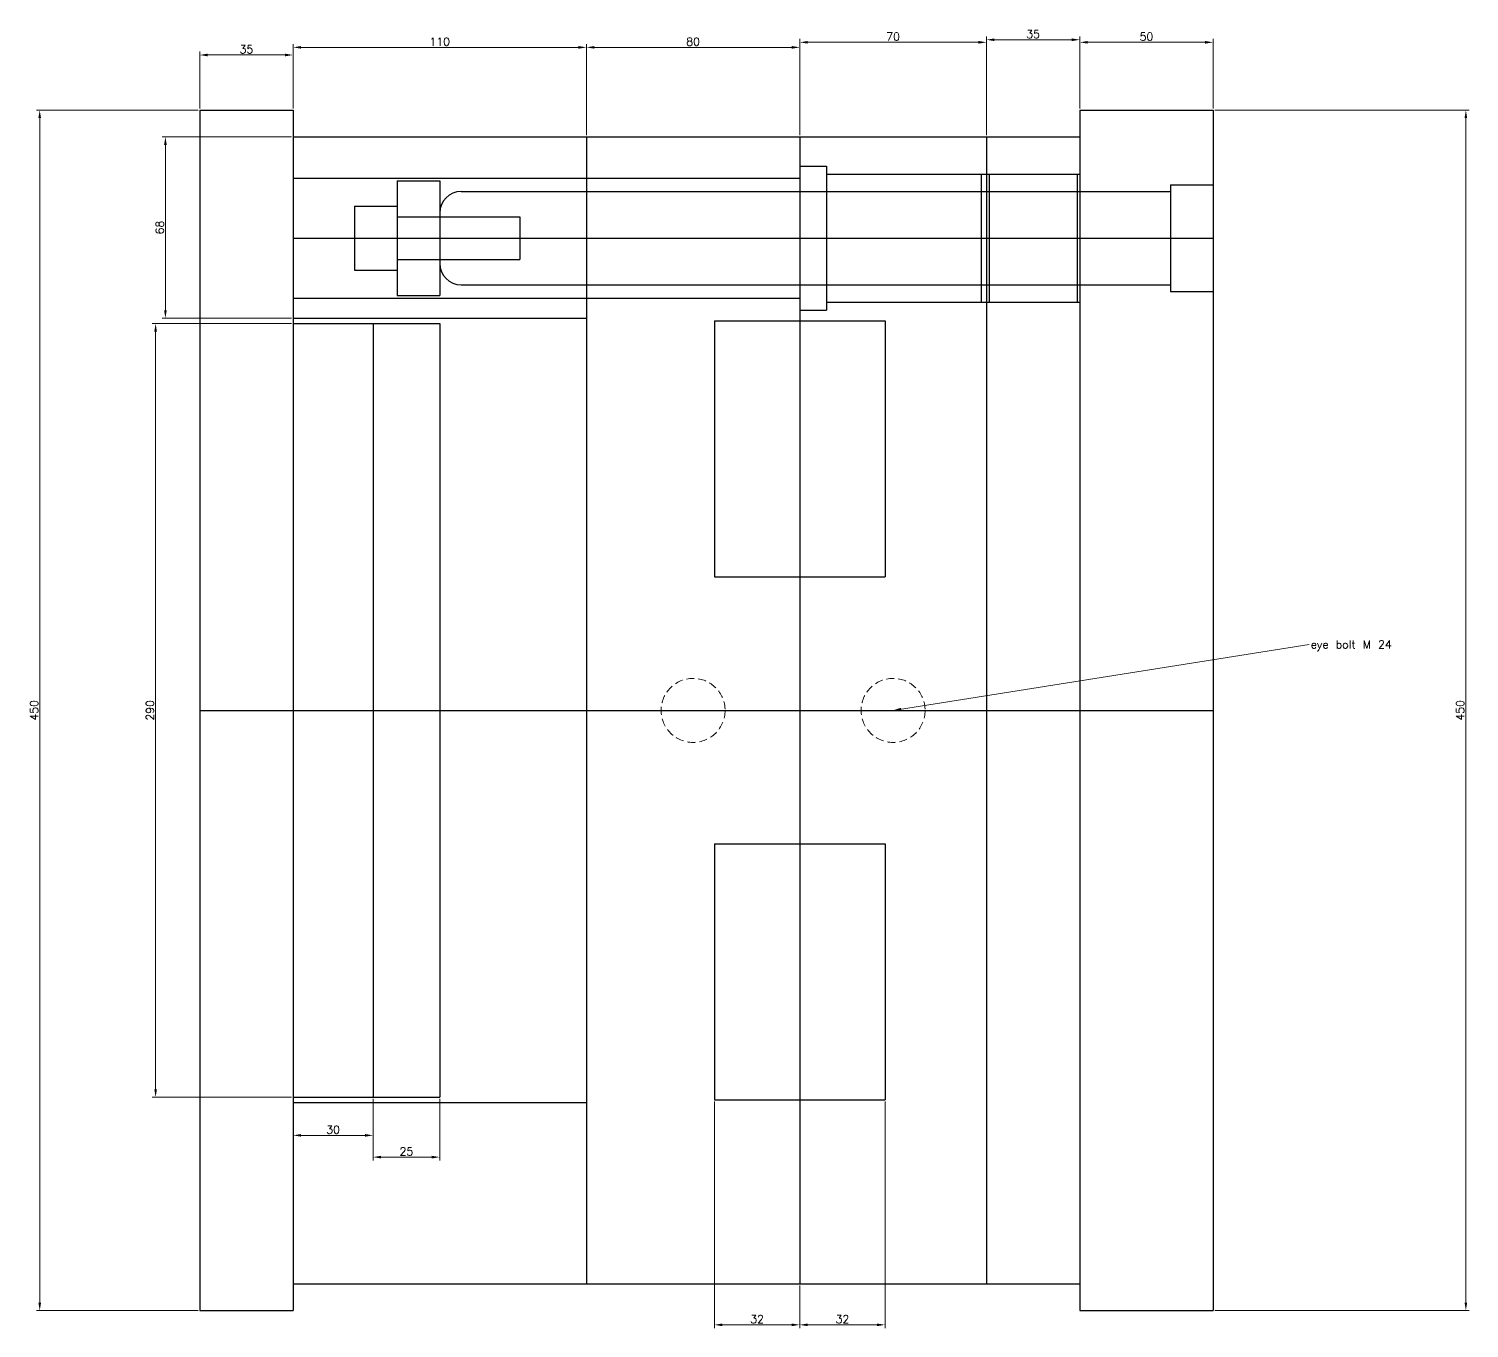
# Model space of a CAD drawing. Header units: millimetres. Extents: x 13307 to 15757, y 5157 to 5731.
# Drawn here: x 15217 to 15757, y 5205 to 5692 of the extents above; entities that cross this region are included whole.
import ezdxf

# ---------------------------------------------------------------- set-up
doc = ezdxf.new("R2010")
doc.units = ezdxf.units.MM
doc.linetypes.add('HIDDEN', pattern=[0.375, 0.25, -0.125])
doc.styles.get("Standard").update_dxf_attribs({"font": 'txt.shx', "height": 3})
doc.dimstyles.new('ISO-25', dxfattribs={"dimtxt": 3, "dimasz": 3, "dimexe": 1.25, "dimexo": 0.625, "dimtad": 1, "dimtxsty": 'Standard', "dimcen": 2.5, "dimclrd": 1, "dimclre": 1, "dimaunit": 1, "dimazin": 0, "dimtfac": 1, "dimtmove": 0, "dimatfit": 3, "dimfxl": 1, "dimlwd": 15, "dimlwe": 15, "dimarcsym": 0})

# ---------------------------------------------------------------- blocks, each defined once
blk = doc.blocks.new('*D234')
at = {"color": 1, "lineweight": 15}
for p, q in [((15281.47, 5662.06), (15281.47, 5683.37)), ((15284.47, 5682.12), (15313.47, 5682.12)), ((15316.47, 5662.06), (15316.47, 5683.37))]:
    blk.add_line(p, q, dxfattribs=at)
at = {"color": 1}
for points in [[(15284.47, 5682.62), (15284.47, 5681.62), (15281.47, 5682.12)], [(15313.47, 5682.62), (15313.47, 5681.62), (15316.47, 5682.12)]]:
    blk.add_solid(points, dxfattribs=at)
at = {"layer": 'Defpoints', "color": 0}
for p in [(15316.47, 5682.12), (15281.47, 5661.44), (15316.47, 5661.44)]:
    blk.add_point(p, dxfattribs=at)
at = {"color": 0, "insert": (15298.97, 5684.24), "char_height": 3, "attachment_point": 5}
blk.add_mtext('35', dxfattribs=at)
blk = doc.blocks.new('*D235')
at = {"color": 1, "lineweight": 15}
for p, q in [((15316.47, 5662.06), (15316.47, 5686.23)), ((15319.47, 5684.98), (15423.47, 5684.98)), ((15426.47, 5652.06), (15426.47, 5686.23))]:
    blk.add_line(p, q, dxfattribs=at)
at = {"color": 1}
for points in [[(15319.47, 5685.48), (15319.47, 5684.48), (15316.47, 5684.98)], [(15423.47, 5685.48), (15423.47, 5684.48), (15426.47, 5684.98)]]:
    blk.add_solid(points, dxfattribs=at)
at = {"layer": 'Defpoints', "color": 0}
for p in [(15426.47, 5684.98), (15316.47, 5661.44), (15426.47, 5651.44)]:
    blk.add_point(p, dxfattribs=at)
at = {"color": 0, "insert": (15371.47, 5687.1), "char_height": 3, "attachment_point": 5}
blk.add_mtext('110', dxfattribs=at)
blk = doc.blocks.new('*D236')
at = {"color": 1, "lineweight": 15}
for p, q in [((15426.47, 5652.06), (15426.47, 5686.23)), ((15429.47, 5684.98), (15503.47, 5684.98)), ((15506.47, 5652.06), (15506.47, 5686.23))]:
    blk.add_line(p, q, dxfattribs=at)
at = {"color": 1}
for points in [[(15429.47, 5685.48), (15429.47, 5684.48), (15426.47, 5684.98)], [(15503.47, 5685.48), (15503.47, 5684.48), (15506.47, 5684.98)]]:
    blk.add_solid(points, dxfattribs=at)
at = {"layer": 'Defpoints', "color": 0}
for p in [(15506.47, 5684.98), (15426.47, 5651.44), (15506.47, 5651.44)]:
    blk.add_point(p, dxfattribs=at)
at = {"color": 0, "insert": (15466.47, 5687.1), "char_height": 3, "attachment_point": 5}
blk.add_mtext('80', dxfattribs=at)
blk = doc.blocks.new('*D237')
at = {"color": 1, "lineweight": 15}
for p, q in [((15506.47, 5652.06), (15506.47, 5688.13)), ((15576.47, 5652.06), (15576.47, 5688.13)), ((15509.47, 5686.88), (15573.47, 5686.88))]:
    blk.add_line(p, q, dxfattribs=at)
at = {"color": 1}
for points in [[(15509.47, 5687.38), (15509.47, 5686.38), (15506.47, 5686.88)], [(15573.47, 5687.38), (15573.47, 5686.38), (15576.47, 5686.88)]]:
    blk.add_solid(points, dxfattribs=at)
at = {"layer": 'Defpoints', "color": 0}
for p in [(15576.47, 5686.88), (15506.47, 5651.44), (15576.47, 5651.44)]:
    blk.add_point(p, dxfattribs=at)
at = {"color": 0, "insert": (15541.47, 5689.01), "char_height": 3, "attachment_point": 5}
blk.add_mtext('70', dxfattribs=at)
blk = doc.blocks.new('*D238')
at = {"color": 1, "lineweight": 15}
for p, q in [((15576.47, 5652.69), (15576.47, 5689.09)), ((15579.47, 5687.84), (15608.47, 5687.84)), ((15611.47, 5662.06), (15611.47, 5689.09))]:
    blk.add_line(p, q, dxfattribs=at)
at = {"color": 1}
for points in [[(15579.47, 5688.34), (15579.47, 5687.34), (15576.47, 5687.84)], [(15608.47, 5688.34), (15608.47, 5687.34), (15611.47, 5687.84)]]:
    blk.add_solid(points, dxfattribs=at)
at = {"layer": 'Defpoints', "color": 0}
for p in [(15611.47, 5687.84), (15611.47, 5661.44), (15576.47, 5652.06)]:
    blk.add_point(p, dxfattribs=at)
at = {"color": 0, "insert": (15593.97, 5689.96), "char_height": 3, "attachment_point": 5}
blk.add_mtext('35', dxfattribs=at)
blk = doc.blocks.new('*D239')
at = {"color": 1, "lineweight": 15}
for p, q in [((15611.47, 5662.69), (15611.47, 5688.13)), ((15661.47, 5662.06), (15661.47, 5688.13)), ((15614.47, 5686.88), (15658.47, 5686.88))]:
    blk.add_line(p, q, dxfattribs=at)
at = {"color": 1}
for points in [[(15614.47, 5687.38), (15614.47, 5686.38), (15611.47, 5686.88)], [(15658.47, 5687.38), (15658.47, 5686.38), (15661.47, 5686.88)]]:
    blk.add_solid(points, dxfattribs=at)
at = {"layer": 'Defpoints', "color": 0}
for p in [(15661.47, 5686.88), (15611.47, 5662.06), (15661.47, 5661.44)]:
    blk.add_point(p, dxfattribs=at)
at = {"color": 0, "insert": (15636.47, 5689.01), "char_height": 3, "attachment_point": 5}
blk.add_mtext('50', dxfattribs=at)
blk = doc.blocks.new('*D240')
at = {"color": 1, "lineweight": 15}
for p, q in [((15315.85, 5651.44), (15267.35, 5651.44)), ((15268.6, 5648.44), (15268.6, 5586.44)), ((15315.85, 5583.44), (15267.35, 5583.44))]:
    blk.add_line(p, q, dxfattribs=at)
at = {"color": 1}
for points in [[(15268.1, 5648.44), (15269.1, 5648.44), (15268.6, 5651.44)], [(15268.1, 5586.44), (15269.1, 5586.44), (15268.6, 5583.44)]]:
    blk.add_solid(points, dxfattribs=at)
at = {"layer": 'Defpoints', "color": 0}
for p in [(15316.47, 5651.44), (15268.6, 5583.44), (15316.47, 5583.44)]:
    blk.add_point(p, dxfattribs=at)
at = {"color": 0, "insert": (15266.47, 5617.44), "char_height": 3, "attachment_point": 5, "rotation": 90}
blk.add_mtext('68', dxfattribs=at)
blk = doc.blocks.new('*D241')
at = {"color": 1, "lineweight": 15}
for p, q in [((15315.85, 5581.44), (15263.68, 5581.44)), ((15264.93, 5578.44), (15264.93, 5294.44)), ((15315.85, 5291.44), (15263.68, 5291.44))]:
    blk.add_line(p, q, dxfattribs=at)
at = {"color": 1}
for points in [[(15264.43, 5578.44), (15265.43, 5578.44), (15264.93, 5581.44)], [(15264.43, 5294.44), (15265.43, 5294.44), (15264.93, 5291.44)]]:
    blk.add_solid(points, dxfattribs=at)
at = {"layer": 'Defpoints', "color": 0}
for p in [(15316.47, 5581.44), (15264.93, 5291.44), (15316.47, 5291.44)]:
    blk.add_point(p, dxfattribs=at)
at = {"color": 0, "insert": (15262.81, 5436.44), "char_height": 3, "attachment_point": 5, "rotation": 90}
blk.add_mtext('290', dxfattribs=at)
blk = doc.blocks.new('*D242')
at = {"color": 1, "lineweight": 15}
for p, q in [((15280.85, 5661.44), (15220.22, 5661.44)), ((15221.47, 5214.44), (15221.47, 5658.44)), ((15280.85, 5211.44), (15220.22, 5211.44))]:
    blk.add_line(p, q, dxfattribs=at)
at = {"color": 1}
for points in [[(15220.97, 5658.44), (15221.97, 5658.44), (15221.47, 5661.44)], [(15220.97, 5214.44), (15221.97, 5214.44), (15221.47, 5211.44)]]:
    blk.add_solid(points, dxfattribs=at)
at = {"layer": 'Defpoints', "color": 0}
for p in [(15221.47, 5661.44), (15281.47, 5661.44), (15281.47, 5211.44)]:
    blk.add_point(p, dxfattribs=at)
at = {"color": 0, "insert": (15219.35, 5436.44), "char_height": 3, "attachment_point": 5, "rotation": 90}
blk.add_mtext('450', dxfattribs=at)
blk = doc.blocks.new('*D243')
at = {"color": 1, "lineweight": 15}
for p, q in [((15316.47, 5290.81), (15316.47, 5275.88)), ((15346.47, 5290.81), (15346.47, 5275.88)), ((15319.47, 5277.13), (15343.47, 5277.13))]:
    blk.add_line(p, q, dxfattribs=at)
at = {"color": 1}
for points in [[(15319.47, 5277.63), (15319.47, 5276.63), (15316.47, 5277.13)], [(15343.47, 5277.63), (15343.47, 5276.63), (15346.47, 5277.13)]]:
    blk.add_solid(points, dxfattribs=at)
at = {"layer": 'Defpoints', "color": 0}
for p in [(15316.47, 5291.44), (15346.47, 5291.44), (15346.47, 5277.13)]:
    blk.add_point(p, dxfattribs=at)
at = {"color": 0, "insert": (15331.47, 5279.25), "char_height": 3, "attachment_point": 5}
blk.add_mtext('30', dxfattribs=at)
blk = doc.blocks.new('*D244')
at = {"color": 1, "lineweight": 15}
for p, q in [((15346.47, 5290.81), (15346.47, 5267.72)), ((15371.47, 5290.81), (15371.47, 5267.72)), ((15349.47, 5268.97), (15368.47, 5268.97))]:
    blk.add_line(p, q, dxfattribs=at)
at = {"color": 1}
for points in [[(15349.47, 5269.47), (15349.47, 5268.47), (15346.47, 5268.97)], [(15368.47, 5269.47), (15368.47, 5268.47), (15371.47, 5268.97)]]:
    blk.add_solid(points, dxfattribs=at)
at = {"layer": 'Defpoints', "color": 0}
for p in [(15346.47, 5291.44), (15371.47, 5291.44), (15371.47, 5268.97)]:
    blk.add_point(p, dxfattribs=at)
at = {"color": 0, "insert": (15358.97, 5271.1), "char_height": 3, "attachment_point": 5}
blk.add_mtext('25', dxfattribs=at)
blk = doc.blocks.new('*D245')
at = {"color": 1, "lineweight": 15}
for p, q in [((15474.47, 5289.81), (15474.47, 5204.85)), ((15506.47, 5220.81), (15506.47, 5204.85)), ((15477.47, 5206.1), (15503.47, 5206.1))]:
    blk.add_line(p, q, dxfattribs=at)
at = {"color": 1}
for points in [[(15477.47, 5206.6), (15477.47, 5205.6), (15474.47, 5206.1)], [(15503.47, 5206.6), (15503.47, 5205.6), (15506.47, 5206.1)]]:
    blk.add_solid(points, dxfattribs=at)
at = {"layer": 'Defpoints', "color": 0}
for p in [(15474.47, 5290.44), (15506.47, 5221.44), (15506.47, 5206.1)]:
    blk.add_point(p, dxfattribs=at)
at = {"color": 0, "insert": (15490.47, 5208.22), "char_height": 3, "attachment_point": 5}
blk.add_mtext('32', dxfattribs=at)
blk = doc.blocks.new('*D246')
at = {"color": 1, "lineweight": 15}
for p, q in [((15538.47, 5289.81), (15538.47, 5204.85)), ((15506.47, 5220.19), (15506.47, 5204.85)), ((15509.47, 5206.1), (15535.47, 5206.1))]:
    blk.add_line(p, q, dxfattribs=at)
at = {"color": 1}
for points in [[(15509.47, 5206.6), (15509.47, 5205.6), (15506.47, 5206.1)], [(15535.47, 5206.6), (15535.47, 5205.6), (15538.47, 5206.1)]]:
    blk.add_solid(points, dxfattribs=at)
at = {"layer": 'Defpoints', "color": 0}
for p in [(15538.47, 5290.44), (15506.47, 5220.81), (15538.47, 5206.1)]:
    blk.add_point(p, dxfattribs=at)
at = {"color": 0, "insert": (15522.47, 5208.22), "char_height": 3, "attachment_point": 5}
blk.add_mtext('32', dxfattribs=at)
blk = doc.blocks.new('*D247')
at = {"color": 1, "lineweight": 15}
for p, q in [((15662.1, 5661.44), (15757.48, 5661.44)), ((15756.23, 5214.44), (15756.23, 5658.44)), ((15662.1, 5211.44), (15757.48, 5211.44))]:
    blk.add_line(p, q, dxfattribs=at)
at = {"color": 1}
for points in [[(15755.73, 5658.44), (15756.73, 5658.44), (15756.23, 5661.44)], [(15755.73, 5214.44), (15756.73, 5214.44), (15756.23, 5211.44)]]:
    blk.add_solid(points, dxfattribs=at)
at = {"layer": 'Defpoints', "color": 0}
for p in [(15661.47, 5661.44), (15756.23, 5661.44), (15661.47, 5211.44)]:
    blk.add_point(p, dxfattribs=at)
at = {"color": 0, "insert": (15754.1, 5436.44), "char_height": 3, "attachment_point": 5, "rotation": 90}
blk.add_mtext('450', dxfattribs=at)

msp = doc.modelspace()

# ---------------------------------------------------------------- linework, layer by layer
for p, q in [((15281.473, 5661.439), (15281.473, 5211.439)), ((15281.473, 5661.439), (15316.473, 5661.439)), ((15316.473, 5661.439), (15316.473, 5211.439)), ((15611.473, 5661.439), (15611.473, 5211.439)), ((15611.473, 5661.439), (15661.473, 5661.439)), ((15661.473, 5661.439), (15661.473, 5211.439)), ((15316.473, 5651.439), (15611.473, 5651.439)), ((15426.473, 5651.439), (15426.473, 5221.439)), ((15506.473, 5651.439), (15506.473, 5221.439)), ((15576.473, 5651.439), (15576.473, 5221.439)), ((15506.473, 5640.439), (15516.473, 5640.439)), ((15516.473, 5640.439), (15516.473, 5586.439)), ((15316.473, 5635.939), (15506.473, 5635.939)), ((15355.473, 5634.939), (15371.473, 5634.939)), ((15355.473, 5634.939), (15355.473, 5591.939)), ((15371.473, 5634.939), (15371.473, 5591.939)), ((15516.473, 5637.439), (15576.473, 5637.439)), ((15574.473, 5637.439), (15574.473, 5589.439)), ((15576.473, 5637.439), (15611.473, 5637.439)), ((15577.473, 5637.439), (15577.473, 5589.439)), ((15610.473, 5637.439), (15610.473, 5589.439)), ((15645.473, 5633.439), (15661.473, 5633.439)), ((15645.473, 5633.439), (15645.473, 5593.439)), ((15379.473, 5630.939), (15645.473, 5630.939)), ((15339.473, 5625.439), (15339.473, 5601.439)), ((15339.473, 5625.439), (15355.473, 5625.439)), ((15355.473, 5621.439), (15401.473, 5621.439)), ((15401.473, 5621.439), (15401.473, 5605.439)), ((15316.473, 5613.439), (15661.473, 5613.439)), ((15339.473, 5601.439), (15355.473, 5601.439)), ((15355.473, 5605.439), (15401.473, 5605.439)), ((15379.473, 5595.939), (15645.473, 5595.939)), ((15316.473, 5590.939), (15506.473, 5590.939)), ((15355.473, 5591.939), (15371.473, 5591.939)), ((15645.473, 5593.439), (15661.473, 5593.439)), ((15506.473, 5586.439), (15516.473, 5586.439)), ((15516.473, 5589.439), (15576.473, 5589.439)), ((15576.473, 5589.439), (15611.473, 5589.439)), ((15316.473, 5583.439), (15426.473, 5583.439)), ((15316.473, 5581.439), (15371.473, 5581.439)), ((15346.473, 5581.439), (15346.473, 5291.439)), ((15371.473, 5581.439), (15371.473, 5291.439)), ((15474.473, 5582.439), (15538.473, 5582.439)), ((15474.473, 5582.439), (15474.473, 5486.439)), ((15538.473, 5582.439), (15538.473, 5486.439)), ((15474.473, 5486.439), (15538.473, 5486.439)), ((15281.473, 5436.439), (15661.473, 5436.439)), ((15474.473, 5386.439), (15538.473, 5386.439)), ((15474.473, 5386.439), (15474.473, 5290.439)), ((15538.473, 5386.439), (15538.473, 5290.439)), ((15316.473, 5291.439), (15371.473, 5291.439)), ((15316.473, 5289.439), (15426.473, 5289.439)), ((15474.473, 5290.439), (15538.473, 5290.439)), ((15316.473, 5221.439), (15611.473, 5221.439)), ((15281.473, 5211.439), (15316.473, 5211.439)), ((15611.473, 5211.439), (15661.473, 5211.439))]:
    msp.add_line(p, q)
at = {"linetype": 'HIDDEN', "lineweight": 15, "ltscale": 12}
for centre in [(15466.473, 5436.439), (15541.473, 5436.439)]:
    msp.add_circle(centre, 12, dxfattribs=at)
for centre, start, end in [((15379.473, 5622.939), 90, 180), ((15379.473, 5603.939), 180, 270)]:
    msp.add_arc(centre, 8, start, end)

# ---------------------------------------------------------------- texts
at = {"insert": (15698.052, 5462.677), "char_height": 3, "attachment_point": 1}
msp.add_mtext('eye bolt M 24', dxfattribs=at)

# ---------------------------------------------------------------- dimensions: what is measured, and where the dimension line sits
for base, p1, p2, picture, middle in [((15426.473, 5684.977), (15316.473, 5661.439), (15426.473, 5651.439), '*D235', (15371.473, 5687.102)), ((15506.473, 5684.977), (15426.473, 5651.439), (15506.473, 5651.439), '*D236', (15466.473, 5687.102)), ((15576.473, 5686.884), (15506.473, 5651.439), (15576.473, 5651.439), '*D237', (15541.473, 5689.009)), ((15611.473, 5687.837), (15576.473, 5652.064), (15611.473, 5661.439), '*D238', (15593.973, 5689.962)), ((15661.473, 5686.884), (15611.473, 5662.064), (15661.473, 5661.439), '*D239', (15636.473, 5689.009)), ((15316.473, 5682.117), (15281.473, 5661.439), (15316.473, 5661.439), '*D234', (15298.973, 5684.242)), ((15346.473, 5277.128), (15316.473, 5291.439), (15346.473, 5291.439), '*D243', (15331.473, 5279.253)), ((15371.473, 5268.971), (15346.473, 5291.439), (15371.473, 5291.439), '*D244', (15358.973, 5271.096)), ((15506.473, 5206.096), (15474.473, 5290.439), (15506.473, 5221.439), '*D245', (15490.473, 5208.221)), ((15538.473, 5206.096), (15506.473, 5220.814), (15538.473, 5290.439), '*D246', (15522.473, 5208.221))]:
    dim = msp.add_linear_dim(base=base, p1=p1, p2=p2, dimstyle='ISO-25')
    dim.commit()
    dim.dimension.update_dxf_attribs({"geometry": picture, "text_midpoint": middle})
for base, p1, p2, angle, picture, middle in [((15221.475, 5661.439), (15281.473, 5211.439), (15281.473, 5661.439), 270, '*D242', (15219.35, 5436.439)), ((15756.227, 5661.439), (15661.473, 5211.439), (15661.473, 5661.439), 270, '*D247', (15754.102, 5436.439)), ((15268.596, 5583.439), (15316.473, 5651.439), (15316.473, 5583.439), 90, '*D240', (15266.471, 5617.439)), ((15264.933, 5291.439), (15316.473, 5581.439), (15316.473, 5291.439), 90, '*D241', (15262.808, 5436.439))]:
    dim = msp.add_linear_dim(base=base, p1=p1, p2=p2, angle=angle, dimstyle='ISO-25')
    dim.commit()
    dim.dimension.update_dxf_attribs({"geometry": picture, "text_midpoint": middle})

# ---------------------------------------------------------------- leaders
at = {"annotation_type": 0, "has_hookline": 1, "hookline_direction": 1, "text_width": 36.5}
msp.add_leader([(15541.473, 5436.439), (15697.427, 5461.177)], dimstyle='ISO-25', override={"dimgap": 0.625, "dimtad": 0}, dxfattribs=at)

doc.saveas('drawing.dxf')
